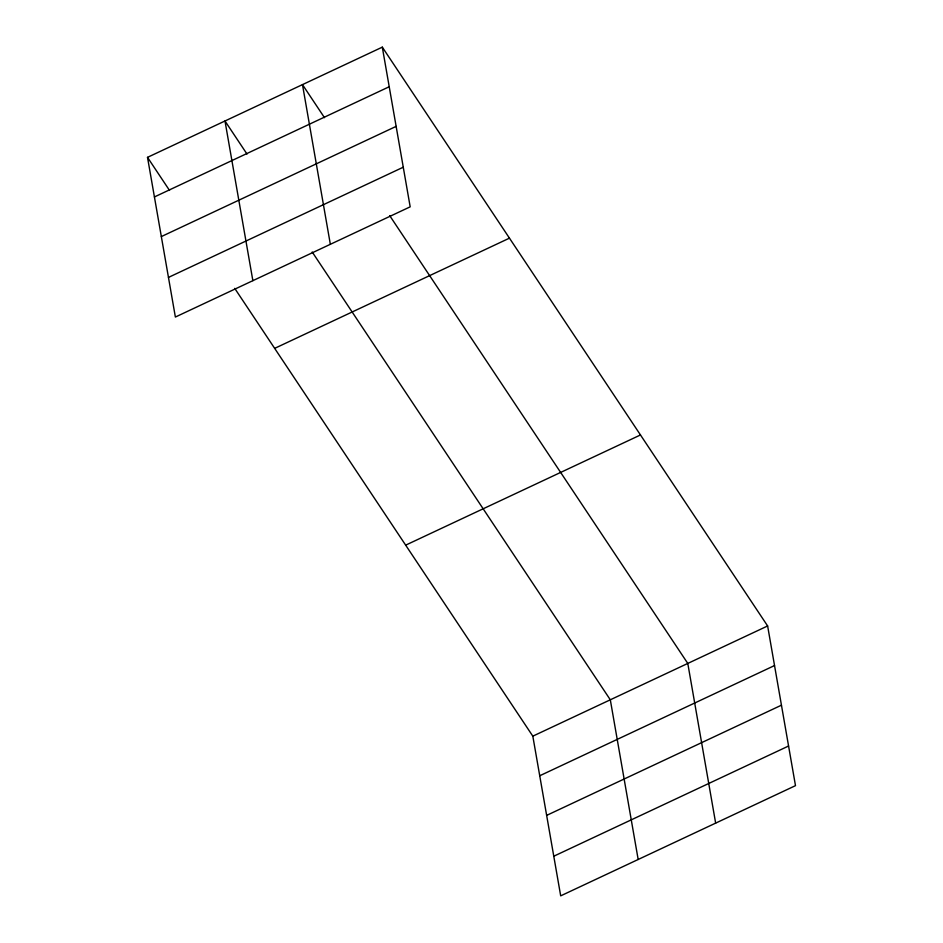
<?xml version="1.0" encoding="UTF-8"?>
<svg xmlns="http://www.w3.org/2000/svg" width="943" height="943" viewBox="0 0 943 943"><rect width="100%" height="100%" fill="white"/><g stroke="black" fill="none" stroke-linecap="round" stroke-linejoin="round"><path stroke-width="1.41" d="M382.304 47.15L410.181 206.835L175.374 317.037L147.509 157.351L382.304 47.15L767.626 625.963L795.491 785.649L560.696 895.85L532.819 736.165L234.724 288.369M154.416 196.946L389.223 86.744M161.336 236.575L396.131 126.374M168.467 277.407L403.262 167.206M274.661 348.368L509.456 238.155M405.667 545.16L640.474 434.959M532.819 736.165L767.626 625.963M539.738 775.759L774.533 665.558M546.645 815.389L781.452 705.187M553.777 856.22L788.572 746.019M324.486 117.675L302.479 84.622L330.345 244.296M389.695 215.629L687.789 663.436L715.654 823.121M246.995 154.051L224.988 120.987L252.865 280.66M312.204 251.993L610.31 699.8L638.175 859.486M147.509 157.351L169.516 190.415"/></g></svg>
